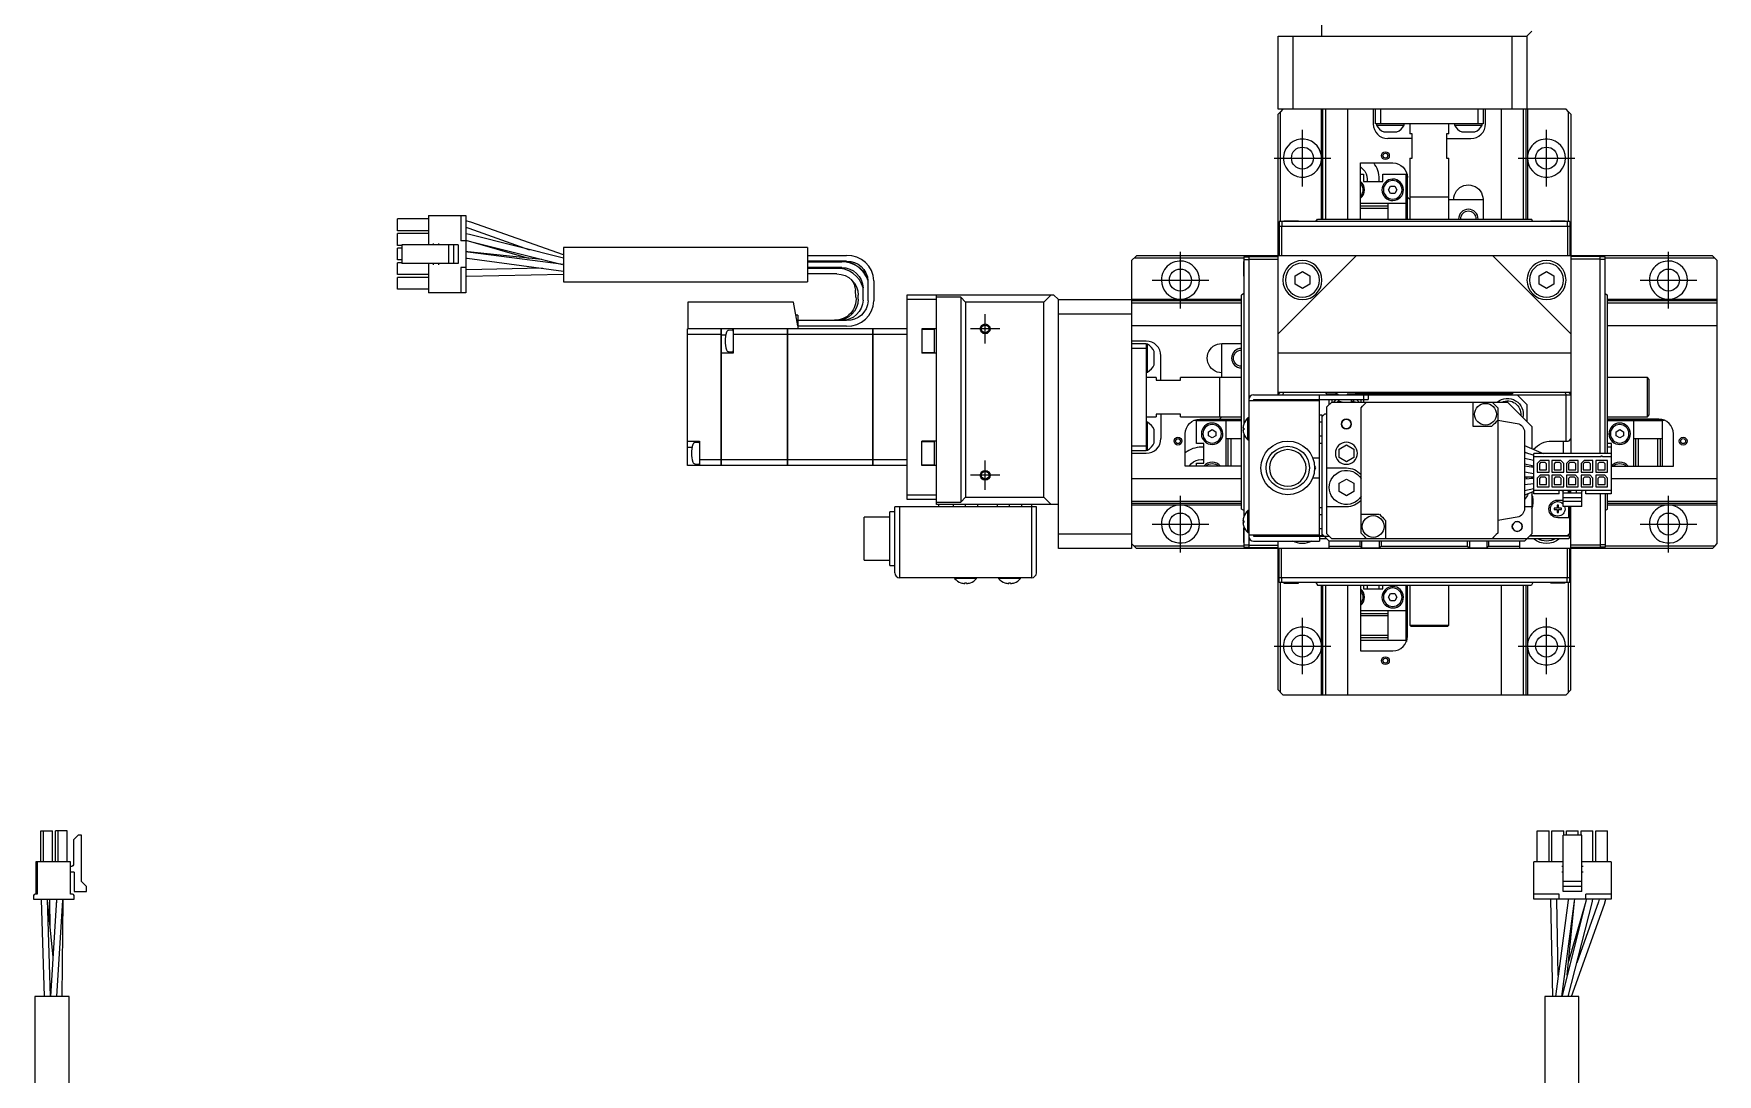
# Model space of a CAD drawing. Extents: x 0 to 1149, y -8 to 939.
# Drawn here: x 220.9 to 565.9, y 590.6 to 803.9 of the extents above; entities that cross this region are included whole.
import ezdxf

# ---------------------------------------------------------------- set-up
doc = ezdxf.new("R2010")
doc.units = 0
doc.header["$LTSCALE"] = 0.5
doc.linetypes.add('CENTER', pattern=[50.8, 31.75, -6.35, 6.35, -6.35])
for name, color, linetype in [('MSM_CENTER', 1, 'CENTER'), ('MSM_CONTINUOUS', 7, 'CONTINUOUS'), ('MSM_NARROW', 5, 'CONTINUOUS')]:
    doc.layers.add(name, color=color, linetype=linetype)

msp = doc.modelspace()

# ---------------------------------------------------------------- linework, layer by layer
at = {"layer": 'MSM_CENTER'}
for p, q in [((480.87, 772.6), (480.87, 784.2)), ((530.87, 772.6), (530.87, 784.2)), ((475.07, 778.4), (486.67, 778.4)), ((525.07, 778.4), (536.67, 778.4)), ((455.87, 747.6), (455.87, 759.2)), ((555.87, 747.6), (555.87, 759.2)), ((450.07, 753.4), (461.67, 753.4)), ((550.07, 753.4), (561.67, 753.4)), ((415.87, 740.4), (415.87, 746.4)), ((418.87, 743.4), (412.87, 743.4)), ((415.87, 710.4), (415.87, 716.4)), ((418.87, 713.4), (412.87, 713.4)), ((455.87, 697.6), (455.87, 709.2)), ((555.87, 697.6), (555.87, 709.2)), ((450.07, 703.4), (461.67, 703.4)), ((550.07, 703.4), (561.67, 703.4)), ((480.87, 672.6), (480.87, 684.2)), ((530.87, 672.6), (530.87, 684.2)), ((475.07, 678.4), (486.67, 678.4)), ((525.07, 678.4), (536.67, 678.4))]:
    msp.add_line(p, q, dxfattribs=at)
at = {"layer": 'MSM_CONTINUOUS'}
for p, q in [((484.87, 803.4), (484.87, 828.4)), ((526.87, 803.4), (527.87, 804.4)), ((475.87, 788.4), (475.87, 803.4)), ((475.87, 803.4), (526.87, 803.4)), ((478.87, 803.4), (478.87, 788.4)), ((523.87, 788.4), (523.87, 803.4)), ((526.87, 803.4), (526.87, 788.4)), ((534.87, 788.4), (475.87, 788.4)), ((476.37, 787.9), (475.87, 787.4)), ((475.87, 729.9), (475.87, 787.4)), ((476.87, 788.4), (476.37, 787.9)), ((476.37, 765.4), (476.37, 787.9)), ((484.77, 765.9), (484.77, 788.4)), ((485.07, 765.9), (485.07, 788.4)), ((485.58, 788.4), (485.58, 765.9)), ((490.16, 765.9), (490.16, 788.4)), ((495.37, 788.4), (495.37, 785.4)), ((495.87, 785.4), (495.87, 788.4)), ((496.87, 788.4), (496.87, 785.4)), ((516.87, 785.4), (516.87, 788.4)), ((517.87, 788.4), (517.87, 785.4)), ((518.37, 785.4), (518.37, 788.4)), ((521.58, 788.4), (521.58, 765.9)), ((526.17, 765.9), (526.17, 788.4)), ((526.67, 788.4), (526.67, 765.9)), ((526.97, 788.4), (526.97, 765.9)), ((535.37, 787.9), (534.87, 788.4)), ((535.37, 765.4), (535.37, 787.9)), ((535.87, 787.4), (535.37, 787.9)), ((535.87, 787.4), (535.87, 717.87)), ((517.87, 785.4), (495.87, 785.4)), ((496.02, 785.4), (496.02, 785.15)), ((496.02, 785.15), (501.72, 785.15)), ((497.53, 783.75), (500.21, 783.75)), ((501.72, 785.15), (501.72, 785.4)), ((502.87, 785.4), (502.87, 783.4)), ((503.37, 783.4), (502.87, 783.4)), ((503.37, 778.4), (503.37, 783.4)), ((510.87, 783.4), (510.37, 783.4)), ((510.37, 783.4), (510.37, 778.4)), ((510.87, 783.4), (510.87, 785.4)), ((512.02, 785.4), (512.02, 785.15)), ((512.02, 785.15), (517.72, 785.15)), ((513.53, 783.75), (516.21, 783.75)), ((517.72, 785.15), (517.72, 785.4)), ((503.37, 782.4), (498.37, 782.4)), ((510.37, 782.4), (515.37, 782.4)), ((492.75, 777.4), (499.37, 777.4)), ((492.75, 765.9), (492.75, 777.4)), ((492.75, 776.6), (493.25, 776.13)), ((502.87, 778.4), (503.37, 778.4)), ((502.87, 778.4), (502.87, 765.9)), ((510.37, 778.4), (510.87, 778.4)), ((510.87, 765.9), (510.87, 778.4)), ((492.75, 775.1), (493.37, 775.1)), ((493.37, 775.1), (493.37, 773.6)), ((493.37, 773.6), (497.37, 773.6)), ((494.12, 774.11), (494.12, 773.6)), ((496.62, 773.6), (496.62, 774.11)), ((497.37, 773.6), (497.37, 775.1)), ((497.37, 775.1), (502.07, 775.1)), ((499.26, 774.1), (499.26, 773.8)), ((499.33, 774.1), (499.33, 773.8)), ((499.35, 773.8), (499.35, 774.1)), ((502.07, 775.1), (502.07, 765.9)), ((502.17, 775.48), (502.17, 765.9)), ((502.37, 765.9), (502.37, 774.4)), ((498.51, 771.9), (498.94, 772.65)), ((498.94, 771.15), (498.51, 771.9)), ((498.94, 772.65), (499.8, 772.65)), ((499.8, 771.15), (498.94, 771.15)), ((499.8, 772.65), (500.24, 771.9)), ((500.24, 771.9), (499.8, 771.15)), ((502.37, 770.4), (502.87, 769.9)), ((510.87, 770.4), (502.87, 770.4)), ((510.87, 769.9), (517.87, 769.9)), ((517.87, 769.9), (517.87, 765.9)), ((295.47, 763.52), (295.47, 765.92)), ((301.82, 765.92), (295.47, 765.92)), ((301.82, 766.65), (301.82, 760.65)), ((301.82, 766.65), (309.47, 766.65)), ((308.45, 766.65), (308.45, 761.45)), ((309.47, 766.65), (309.47, 750.8)), ((483.64, 765.4), (483.94, 765.9)), ((483.94, 765.9), (527.8, 765.9)), ((502.07, 769.1), (492.75, 769.1)), ((492.75, 768.6), (498.37, 768.6)), ((498.37, 768.1), (492.75, 768.1)), ((498.37, 769.1), (498.37, 765.9)), ((528.1, 765.4), (527.8, 765.9)), ((301.82, 763.52), (295.47, 763.52)), ((295.47, 760.52), (295.47, 762.92)), ((301.82, 762.92), (295.47, 762.92)), ((310.5, 765.27), (309.47, 765.54)), ((310.51, 765.27), (309.47, 765.53)), ((309.47, 764.21), (310.08, 764.05)), ((310.23, 762.73), (309.47, 762.87)), ((310.07, 764.05), (322.54, 759.62)), ((329.47, 757.87), (310.23, 762.73)), ((329.47, 758.54), (310.5, 765.27)), ((476.07, 764.4), (476.07, 758.4)), ((535.67, 764.4), (476.07, 764.4)), ((476.12, 765.4), (476.12, 764.4)), ((535.62, 765.4), (476.12, 765.4)), ((476.57, 764.4), (476.57, 758.4)), ((476.62, 765.4), (476.62, 764.4)), ((480.07, 765.45), (477.07, 765.45)), ((477.07, 765.45), (477.07, 765.4)), ((480.07, 765.4), (480.07, 765.45)), ((534.67, 765.5), (531.67, 765.5)), ((531.67, 765.5), (531.67, 765.4)), ((534.67, 765.4), (534.67, 765.5)), ((535.12, 765.4), (535.12, 764.4)), ((535.17, 764.4), (535.17, 758.4)), ((535.62, 765.4), (535.62, 764.4)), ((535.67, 764.4), (535.67, 758.4)), ((296.36, 760.52), (295.47, 760.52)), ((296.36, 759.92), (295.47, 759.92)), ((295.47, 757.52), (295.47, 759.92)), ((296.36, 760.65), (296.36, 756.79)), ((307.92, 760.65), (296.36, 760.65)), ((302.77, 760.9), (302.77, 760.65)), ((303.92, 760.65), (303.92, 760.9)), ((305.9, 760.65), (305.9, 756.79)), ((306.92, 760.65), (306.92, 756.79)), ((307.92, 760.65), (307.92, 756.79)), ((309.47, 761.45), (308.45, 761.45)), ((309.47, 761.56), (309.91, 761.47)), ((309.47, 761.55), (309.97, 761.43)), ((309.88, 759.16), (309.47, 759.19)), ((309.88, 759.15), (309.47, 759.19)), ((325.05, 757.65), (309.88, 759.16)), ((329.47, 756.56), (309.88, 759.15)), ((309.91, 761.47), (329.25, 756.59)), ((309.97, 761.43), (322.29, 757.92)), ((329.47, 760.05), (329.47, 753.05)), ((379.47, 760.05), (329.47, 760.05)), ((379.47, 760.05), (379.47, 753.05)), ((296.36, 757.52), (295.47, 757.52)), ((296.36, 756.92), (295.47, 756.92)), ((295.47, 754.52), (295.47, 756.92)), ((307.92, 756.79), (296.36, 756.79)), ((301.82, 756.79), (301.82, 750.8)), ((302.77, 756.79), (302.77, 756.54)), ((303.92, 756.54), (303.92, 756.79)), ((309.47, 755.99), (308.45, 755.99)), ((308.45, 755.99), (308.45, 750.8)), ((309.47, 757.89), (309.71, 757.86)), ((309.62, 755.5), (309.47, 755.5)), ((325.17, 755.82), (309.62, 755.5)), ((309.71, 757.86), (329.47, 755.25)), ((379.47, 758.45), (387.47, 758.45)), ((387.47, 757.25), (379.47, 757.25)), ((379.47, 757.15), (386.47, 757.15)), ((386.47, 755.95), (379.47, 755.95)), ((379.47, 755.85), (386.47, 755.85)), ((387.18, 755.8), (385.97, 755.95)), ((386.47, 755.85), (387.18, 755.8)), ((387.18, 755.8), (387.21, 755.79)), ((387.21, 755.79), (387.18, 755.8)), ((446.87, 758.4), (445.87, 757.4)), ((445.87, 757.4), (445.87, 698.4)), ((468.87, 757.9), (446.37, 757.9)), ((564.87, 758.4), (446.87, 758.4)), ((468.77, 757.2), (468.77, 754.2)), ((468.87, 757.2), (468.77, 757.2)), ((468.87, 758.15), (468.87, 723.98)), ((468.87, 758.15), (469.87, 758.15)), ((468.87, 757.65), (469.87, 757.65)), ((469.87, 758.2), (469.87, 698.6)), ((469.87, 758.2), (475.87, 758.2)), ((469.87, 757.7), (475.87, 757.7)), ((475.87, 742.4), (491.87, 758.4)), ((519.87, 758.4), (535.87, 742.4)), ((541.87, 758.2), (535.87, 758.2)), ((541.87, 757.7), (535.87, 757.7)), ((541.87, 717.87), (541.87, 758.2)), ((542.87, 758.15), (541.87, 758.15)), ((542.87, 757.65), (541.87, 757.65)), ((542.87, 717.87), (542.87, 758.15)), ((565.37, 757.9), (542.87, 757.9)), ((542.92, 757.2), (542.87, 757.2)), ((542.92, 754.2), (542.92, 757.2)), ((565.87, 757.4), (564.87, 758.4)), ((565.87, 699.4), (565.87, 757.4)), ((301.82, 754.52), (295.47, 754.52)), ((301.82, 753.92), (295.47, 753.92)), ((295.47, 751.52), (295.47, 753.92)), ((309.47, 754.2), (309.58, 754.2)), ((309.47, 754.2), (309.65, 754.2)), ((309.58, 754.2), (329.47, 754.6)), ((329.47, 753.05), (379.47, 753.05)), ((385.47, 754.65), (379.47, 754.65)), ((391.86, 753.25), (391.87, 753.21)), ((391.87, 749.15), (391.87, 753.25)), ((393.07, 753.25), (393.07, 749.15)), ((468.77, 754.2), (468.87, 754.2)), ((479.37, 754.27), (480.87, 755.13)), ((479.37, 752.54), (479.37, 754.27)), ((480.87, 751.67), (479.37, 752.54)), ((480.87, 755.13), (482.37, 754.27)), ((482.37, 752.54), (480.87, 751.67)), ((482.37, 754.27), (482.37, 752.54)), ((529.37, 754.27), (530.87, 755.13)), ((529.37, 752.54), (529.37, 754.27)), ((530.87, 751.67), (529.37, 752.54)), ((530.87, 755.13), (532.37, 754.27)), ((532.37, 752.54), (530.87, 751.67)), ((532.37, 754.27), (532.37, 752.54)), ((542.87, 754.2), (542.92, 754.2)), ((301.82, 751.52), (295.47, 751.52)), ((309.47, 750.8), (301.82, 750.8)), ((354.97, 748.9), (354.97, 743.4)), ((376.61, 748.9), (354.97, 748.9)), ((377.47, 744), (376.61, 748.9)), ((389.4, 749.92), (389.27, 751.3)), ((389.87, 749.46), (389.87, 750.34)), ((390.87, 749.31), (390.87, 751.79)), ((399.87, 708.4), (399.87, 750.4)), ((399.87, 750.4), (429.87, 750.4)), ((405.87, 749.4), (399.87, 749.4)), ((405.87, 707.4), (405.87, 750.4)), ((410.87, 749.9), (405.87, 749.9)), ((410.87, 749.9), (410.87, 707.9)), ((411.87, 748.9), (410.87, 749.9)), ((411.87, 748.9), (411.87, 708.9)), ((427.87, 748.9), (411.87, 748.9)), ((427.87, 748.9), (429.37, 750.4)), ((427.87, 708.9), (427.87, 748.9)), ((430.87, 749.4), (429.87, 750.4)), ((430.87, 698.4), (430.87, 749.4)), ((430.87, 749.4), (445.87, 749.4)), ((445.87, 749.5), (468.37, 749.5)), ((445.87, 749.2), (468.37, 749.2)), ((468.37, 748.7), (445.87, 748.7)), ((468.87, 750.63), (468.37, 750.33)), ((468.37, 706.47), (468.37, 750.33)), ((542.87, 750.63), (543.37, 750.33)), ((543.37, 717.87), (543.37, 750.33)), ((543.37, 749.5), (565.87, 749.5)), ((543.37, 749.2), (565.87, 749.2)), ((565.87, 748.7), (543.37, 748.7)), ((377.47, 746.2), (377.08, 746.2)), ((377.47, 746.2), (377.47, 743.4)), ((377.47, 745.15), (387.47, 745.15)), ((384.99, 745.15), (385.23, 745.16)), ((445.87, 746.4), (430.87, 746.4)), ((392.87, 743.4), (354.87, 743.4)), ((354.87, 715.4), (354.87, 743.4)), ((361.76, 742.25), (354.87, 742.25)), ((361.76, 715.4), (361.76, 743.4)), ((361.77, 743.39), (361.76, 743.39)), ((361.77, 742.25), (361.76, 742.25)), ((361.77, 743.4), (361.77, 715.4)), ((361.77, 742.15), (362.7, 742.15)), ((364.05, 743.13), (363.29, 743.07)), ((364.27, 743.4), (364.27, 738.4)), ((375.37, 742.25), (364.27, 742.25)), ((375.37, 715.4), (375.37, 743.4)), ((375.37, 743.39), (375.38, 743.39)), ((375.37, 742.25), (375.38, 742.25)), ((375.38, 743.4), (375.38, 715.4)), ((392.87, 742.25), (375.38, 742.25)), ((387.47, 743.95), (377.47, 743.95)), ((392.87, 715.4), (392.87, 743.4)), ((392.87, 743.39), (392.88, 743.39)), ((392.87, 742.25), (392.88, 742.25)), ((392.88, 743.4), (392.88, 715.4)), ((399.87, 743.4), (392.88, 743.4)), ((399.87, 742.25), (392.88, 742.25)), ((405.87, 743.4), (402.87, 743.4)), ((402.87, 743.4), (402.87, 738.4)), ((405.47, 743.25), (402.87, 743.25)), ((405.47, 738.55), (405.47, 743.25)), ((445.87, 744.11), (468.37, 744.11)), ((543.37, 744.11), (565.87, 744.11)), ((364.27, 738.4), (361.77, 738.4)), ((363.29, 738.74), (364.05, 738.67)), ((402.87, 738.55), (405.47, 738.55)), ((405.87, 738.4), (402.87, 738.4)), ((448.87, 740.9), (445.87, 740.9)), ((445.87, 740.4), (448.87, 740.4)), ((448.87, 739.4), (445.87, 739.4)), ((448.87, 740.4), (448.87, 718.4)), ((449.12, 740.25), (448.87, 740.25)), ((449.12, 734.55), (449.12, 740.25)), ((450.52, 736.06), (450.52, 738.74)), ((464.37, 740.4), (468.37, 740.4)), ((464.37, 733.4), (464.37, 740.4)), ((535.87, 738.4), (475.87, 738.4)), ((451.87, 732.9), (451.87, 737.9)), ((448.87, 734.55), (449.12, 734.55)), ((450.87, 733.4), (448.87, 733.4)), ((450.87, 733.4), (450.87, 732.9)), ((450.87, 732.9), (455.87, 732.9)), ((455.87, 732.9), (455.87, 733.4)), ((468.37, 733.4), (455.87, 733.4)), ((463.87, 733.4), (463.87, 725.4)), ((551.57, 733.4), (543.37, 733.4)), ((551.57, 725.4), (551.57, 733.4)), ((551.87, 733.1), (551.57, 733.4)), ((551.87, 733.1), (551.87, 725.7)), ((469.87, 728.7), (484.37, 728.7)), ((470.87, 729.9), (535.87, 729.9)), ((470.87, 728.9), (494.37, 728.9)), ((470.87, 728.9), (470.87, 728.7)), ((475.87, 730.4), (535.87, 730.4)), ((475.87, 728.7), (475.87, 728.9)), ((476.87, 728.9), (476.67, 728.7)), ((476.87, 729.9), (477.08, 730.4)), ((484.37, 728.9), (484.37, 729.9)), ((484.37, 701.1), (484.37, 728.7)), ((485.87, 730.1), (485.57, 730.4)), ((485.87, 730.1), (485.87, 729.9)), ((485.87, 730.1), (488.07, 730.1)), ((486.87, 728.4), (485.87, 727.4)), ((486.37, 727.9), (486.37, 728.9)), ((486.87, 728.9), (486.87, 728.4)), ((486.87, 728.4), (522.87, 728.4)), ((487.27, 728.4), (487.77, 728.9)), ((487.57, 730.4), (487.87, 730.1)), ((488.43, 728.9), (487.97, 728.4)), ((488.07, 730.1), (488.27, 729.9)), ((488.37, 728.9), (488.37, 728.83)), ((491.57, 730), (490.02, 730)), ((490.02, 730), (490.02, 729.9)), ((490.96, 728.61), (491.07, 728.5)), ((491.37, 728.5), (491.07, 728.5)), ((491.07, 728.5), (491.07, 728.49)), ((491.37, 728.49), (491.37, 728.9)), ((491.67, 730.1), (491.47, 729.9)), ((523.87, 730.1), (491.67, 730.1)), ((491.97, 728.9), (492.47, 728.4)), ((492.87, 728.4), (492.87, 728.9)), ((493.17, 730.1), (492.97, 729.9)), ((493.17, 730.1), (492.97, 729.9)), ((493.37, 729.9), (493.37, 728.4)), ((494.37, 729.9), (494.37, 728.9)), ((515.87, 723.4), (515.87, 728.4)), ((527.87, 723.4), (522.87, 728.4)), ((523.87, 730.1), (524.17, 730.4)), ((526.87, 727.9), (524.87, 729.9)), ((526.87, 727.9), (526.87, 724.4)), ((534.66, 730.4), (534.87, 729.9)), ((534.87, 720.4), (534.87, 729.9)), ((448.87, 725.4), (450.87, 725.4)), ((455.87, 725.9), (450.87, 725.9)), ((450.87, 725.9), (450.87, 725.4)), ((451.87, 725.9), (451.87, 720.9)), ((455.87, 725.4), (455.87, 725.9)), ((455.87, 725.4), (468.37, 725.4)), ((458.79, 724.7), (468.37, 724.7)), ((459.17, 719.9), (459.17, 724.6)), ((459.17, 724.6), (468.37, 724.6)), ((459.87, 724.9), (468.37, 724.9)), ((463.87, 724.9), (464.37, 725.4)), ((465.17, 724.6), (465.17, 715.28)), ((469.69, 720.65), (469.69, 725.15)), ((469.87, 725.15), (469.69, 725.15)), ((484.37, 725.79), (484.87, 725.79)), ((485.37, 725.9), (484.87, 725.4)), ((484.87, 725.79), (484.87, 701.01)), ((485.87, 725.9), (485.37, 725.9)), ((485.87, 701.4), (485.87, 727.4)), ((492.87, 701.56), (492.87, 727.25)), ((520.87, 727.25), (520.87, 701.56)), ((520.87, 724.7), (524.88, 723.99)), ((543.37, 725.4), (551.57, 725.4)), ((553.87, 724.9), (543.37, 724.9)), ((543.37, 724.7), (554.95, 724.7)), ((543.37, 724.6), (554.67, 724.6)), ((548.67, 724.6), (548.67, 715.28)), ((551.57, 725.4), (551.87, 725.7)), ((554.67, 715.28), (554.67, 724.6)), ((449.12, 724.25), (448.87, 724.25)), ((449.12, 718.55), (449.12, 724.25)), ((450.52, 720.06), (450.52, 722.74)), ((456.87, 715.28), (456.87, 721.9)), ((460.47, 721.88), (460.17, 721.88)), ((460.17, 721.86), (460.47, 721.86)), ((460.17, 721.79), (460.47, 721.79)), ((461.62, 722.33), (462.37, 722.77)), ((461.62, 721.47), (461.62, 722.33)), ((462.37, 721.04), (461.62, 721.47)), ((462.37, 722.77), (463.12, 722.33)), ((463.12, 721.47), (462.37, 721.04)), ((463.12, 722.33), (463.12, 721.47)), ((468.68, 723.08), (468.84, 723.08)), ((468.84, 722.72), (468.68, 722.72)), ((468.83, 723.88), (468.84, 723.87)), ((468.84, 721.93), (468.83, 721.92)), ((468.84, 723.08), (468.84, 722.72)), ((468.87, 721.82), (468.87, 704.98)), ((484.37, 724.34), (484.87, 724.34)), ((484.37, 721.46), (484.87, 721.46)), ((519.62, 723.4), (515.87, 723.4)), ((526.37, 722.22), (526.37, 706.58)), ((527.87, 723.4), (527.87, 718.87)), ((543.97, 721.88), (543.67, 721.88)), ((543.67, 721.86), (543.97, 721.86)), ((543.67, 721.79), (543.97, 721.79)), ((545.12, 722.33), (545.87, 722.77)), ((545.12, 721.47), (545.12, 722.33)), ((545.87, 721.04), (545.12, 721.47)), ((545.87, 722.77), (546.62, 722.33)), ((546.62, 721.47), (545.87, 721.04)), ((546.62, 722.33), (546.62, 721.47)), ((556.87, 715.28), (556.87, 721.9)), ((354.87, 720.4), (357.37, 720.4)), ((354.87, 719.15), (355.81, 719.15)), ((357.16, 720.13), (356.4, 720.07)), ((357.37, 720.4), (357.37, 715.4)), ((405.87, 720.4), (402.87, 720.4)), ((402.87, 715.4), (402.87, 720.4)), ((405.47, 720.25), (402.87, 720.25)), ((405.47, 715.55), (405.47, 720.25)), ((445.87, 719.4), (448.87, 719.4)), ((448.87, 718.4), (445.87, 718.4)), ((445.87, 717.9), (448.87, 717.9)), ((448.87, 718.55), (449.12, 718.55)), ((460.67, 719.9), (459.17, 719.9)), ((460.67, 719.15), (460.16, 719.15)), ((460.67, 715.9), (460.67, 719.9)), ((465.17, 720.9), (468.37, 720.9)), ((465.67, 715.28), (465.67, 720.9)), ((466.17, 720.9), (466.17, 715.28)), ((469.69, 720.65), (469.87, 720.65)), ((484.37, 720.01), (484.87, 720.01)), ((488.37, 718.77), (489.87, 719.63)), ((488.37, 717.04), (488.37, 718.77)), ((489.87, 719.63), (491.37, 718.77)), ((491.37, 718.77), (491.37, 717.04)), ((526.37, 719.51), (530.22, 717.87)), ((526.37, 718.14), (528.27, 717.53)), ((526.39, 718.19), (527, 717.93)), ((544.12, 717.87), (528.27, 717.87)), ((528.27, 709.59), (528.27, 717.87)), ((531.97, 720.4), (535.37, 720.4)), ((534.37, 717.87), (534.37, 720.4)), ((535.87, 720.9), (535.37, 720.4)), ((544.17, 719.9), (543.37, 719.9)), ((543.66, 719.15), (543.37, 719.14)), ((544.17, 719.15), (543.66, 719.15)), ((544.12, 717.87), (544.12, 709.59)), ((544.17, 715.9), (544.17, 719.9)), ((548.67, 720.9), (554.67, 720.9)), ((549.17, 715.28), (549.17, 720.9)), ((549.67, 720.9), (549.67, 715.28)), ((553.67, 715.28), (553.67, 720.9)), ((554.17, 720.9), (554.17, 715.28)), ((361.76, 715.4), (354.87, 715.4)), ((356.4, 715.74), (357.16, 715.67)), ((361.76, 716.56), (357.37, 716.56)), ((361.77, 716.56), (361.76, 716.56)), ((361.77, 715.41), (361.76, 715.41)), ((375.37, 716.56), (361.77, 716.56)), ((375.37, 715.4), (361.77, 715.4)), ((375.37, 716.56), (375.38, 716.56)), ((375.37, 715.41), (375.38, 715.41)), ((392.87, 716.56), (375.38, 716.56)), ((392.87, 715.4), (375.38, 715.4)), ((392.87, 716.56), (392.88, 716.56)), ((392.87, 715.41), (392.88, 715.41)), ((399.87, 716.56), (392.88, 716.56)), ((399.87, 715.4), (392.88, 715.4)), ((402.87, 715.55), (405.47, 715.55)), ((405.87, 715.4), (402.87, 715.4)), ((468.37, 715.28), (456.87, 715.28)), ((457.67, 715.28), (458.15, 715.78)), ((459.17, 715.28), (459.17, 715.9)), ((459.17, 715.9), (460.67, 715.9)), ((460.16, 716.65), (460.67, 716.65)), ((484.37, 716.9), (482.99, 716.9)), ((483.64, 714.9), (483.35, 715.42)), ((483.35, 714.39), (483.64, 714.9)), ((485.87, 714.9), (489.87, 714.9)), ((489.87, 716.17), (488.37, 717.04)), ((491.37, 717.04), (489.87, 716.17)), ((526.37, 716.88), (528.27, 716.52)), ((528.27, 715.29), (526.37, 715.66)), ((528.27, 715), (526.37, 715.28)), ((526.37, 714.07), (528.27, 713.79)), ((527.87, 715.37), (527.87, 715.06)), ((542.04, 717.16), (528.27, 717.16)), ((529.59, 716.43), (528.99, 715.83)), ((528.99, 715.83), (528.99, 714.03)), ((528.99, 714.03), (531.39, 714.03)), ((529.66, 715.98), (529.41, 715.73)), ((529.41, 715.73), (529.41, 714.48)), ((529.41, 714.48), (530.88, 714.48)), ((531.39, 716.43), (529.59, 716.43)), ((530.63, 715.98), (529.66, 715.98)), ((530.88, 715.73), (530.63, 715.98)), ((530.88, 714.48), (530.88, 715.73)), ((531.39, 714.03), (531.39, 716.43)), ((531.99, 716.43), (531.99, 714.03)), ((533.79, 716.43), (531.99, 716.43)), ((531.99, 714.03), (534.39, 714.03)), ((532.66, 715.98), (532.41, 715.73)), ((532.41, 715.73), (532.41, 714.48)), ((532.41, 714.48), (533.88, 714.48)), ((533.63, 715.98), (532.66, 715.98)), ((533.88, 715.73), (533.63, 715.98)), ((533.79, 716.43), (534.39, 715.83)), ((533.88, 714.48), (533.88, 715.73)), ((534.39, 714.03), (534.39, 715.83)), ((535.59, 716.43), (534.99, 715.83)), ((534.99, 715.83), (534.99, 714.03)), ((534.99, 714.03), (537.39, 714.03)), ((535.66, 715.98), (535.41, 715.73)), ((535.41, 715.73), (535.41, 714.48)), ((535.41, 714.48), (536.88, 714.48)), ((537.39, 716.43), (535.59, 716.43)), ((536.63, 715.98), (535.66, 715.98)), ((536.88, 715.73), (536.63, 715.98)), ((536.88, 714.48), (536.88, 715.73)), ((537.39, 714.03), (537.39, 716.43)), ((538.59, 716.43), (537.99, 715.83)), ((537.99, 715.83), (537.99, 714.03)), ((537.99, 714.03), (540.39, 714.03)), ((538.66, 715.98), (538.41, 715.73)), ((538.41, 715.73), (538.41, 714.48)), ((538.41, 714.48), (539.88, 714.48)), ((540.39, 716.43), (538.59, 716.43)), ((539.63, 715.98), (538.66, 715.98)), ((539.88, 715.73), (539.63, 715.98)), ((539.88, 714.48), (539.88, 715.73)), ((540.39, 714.03), (540.39, 716.43)), ((543.39, 716.43), (540.99, 716.43)), ((540.99, 716.43), (540.99, 714.03)), ((540.99, 714.03), (543.39, 714.03)), ((541.66, 715.98), (541.41, 715.73)), ((541.41, 715.73), (541.41, 714.48)), ((541.41, 714.48), (542.88, 714.48)), ((542.63, 715.98), (541.66, 715.98)), ((542.04, 717.16), (542.04, 717.26)), ((542.34, 717.26), (542.34, 717.16)), ((544.12, 717.16), (542.34, 717.16)), ((542.88, 715.73), (542.63, 715.98)), ((542.88, 714.48), (542.88, 715.73)), ((543.39, 714.03), (543.39, 716.43)), ((544.12, 716.65), (544.17, 716.65)), ((544.12, 715.9), (544.17, 715.9)), ((544.12, 715.28), (556.87, 715.28)), ((468.37, 712.69), (445.87, 712.69)), ((482.99, 712.9), (484.37, 712.9)), ((488.37, 711.77), (489.87, 712.63)), ((488.37, 710.04), (488.37, 711.77)), ((489.87, 712.63), (491.37, 711.77)), ((491.37, 711.77), (491.37, 710.04)), ((528.27, 713.03), (526.37, 712.99)), ((526.37, 712.67), (528.27, 712.83)), ((528.27, 711.62), (526.37, 711.46)), ((528.27, 710.65), (526.37, 710.23)), ((527.87, 712.79), (527.87, 713.02)), ((528.1, 713.03), (528.1, 712.81)), ((528.99, 712.83), (529.59, 713.43)), ((528.99, 712.83), (528.99, 711.03)), ((528.99, 711.03), (531.39, 711.03)), ((529.66, 712.98), (529.41, 712.73)), ((529.41, 712.73), (529.41, 711.48)), ((529.41, 711.48), (530.88, 711.48)), ((531.39, 713.43), (529.59, 713.43)), ((530.63, 712.98), (529.66, 712.98)), ((530.88, 712.73), (530.63, 712.98)), ((530.88, 711.48), (530.88, 712.73)), ((531.39, 711.03), (531.39, 713.43)), ((531.99, 713.43), (531.99, 711.03)), ((533.79, 713.43), (531.99, 713.43)), ((531.99, 711.03), (534.39, 711.03)), ((532.66, 712.98), (532.41, 712.73)), ((532.41, 712.73), (532.41, 711.48)), ((532.41, 711.48), (533.88, 711.48)), ((533.63, 712.98), (532.66, 712.98)), ((533.88, 712.73), (533.63, 712.98)), ((534.39, 712.83), (533.79, 713.43)), ((533.88, 711.48), (533.88, 712.73)), ((534.39, 711.03), (534.39, 712.83)), ((536.79, 713.43), (534.99, 713.43)), ((534.99, 713.43), (534.99, 711.03)), ((534.99, 711.03), (537.39, 711.03)), ((535.66, 712.98), (535.41, 712.73)), ((535.41, 712.73), (535.41, 711.48)), ((535.41, 711.48), (536.88, 711.48)), ((536.63, 712.98), (535.66, 712.98)), ((536.88, 712.73), (536.63, 712.98)), ((537.39, 712.83), (536.79, 713.43)), ((536.88, 711.48), (536.88, 712.73)), ((537.39, 711.03), (537.39, 712.83)), ((537.99, 713.43), (537.99, 711.03)), ((539.79, 713.43), (537.99, 713.43)), ((537.99, 711.03), (540.39, 711.03)), ((538.66, 712.98), (538.41, 712.73)), ((538.41, 712.73), (538.41, 711.48)), ((538.41, 711.48), (539.88, 711.48)), ((539.63, 712.98), (538.66, 712.98)), ((539.88, 712.73), (539.63, 712.98)), ((540.39, 712.83), (539.79, 713.43)), ((539.88, 711.48), (539.88, 712.73)), ((540.39, 711.03), (540.39, 712.83)), ((542.79, 713.43), (540.99, 713.43)), ((540.99, 713.43), (540.99, 711.03)), ((540.99, 711.03), (543.39, 711.03)), ((541.66, 712.98), (541.41, 712.73)), ((541.41, 712.73), (541.41, 711.48)), ((541.41, 711.48), (542.88, 711.48)), ((542.63, 712.98), (541.66, 712.98)), ((542.88, 712.73), (542.63, 712.98)), ((543.39, 712.83), (542.79, 713.43)), ((542.88, 711.48), (542.88, 712.73)), ((543.39, 711.03), (543.39, 712.83)), ((565.87, 712.69), (544.12, 712.69)), ((399.87, 709.4), (405.87, 709.4)), ((405.87, 708.4), (399.87, 708.4)), ((405.87, 707.9), (410.87, 707.9)), ((430.87, 707.4), (405.87, 707.4)), ((406.37, 706.9), (406.37, 707.4)), ((409.37, 706.9), (409.37, 707.4)), ((410.87, 707.9), (411.87, 708.9)), ((411.87, 708.9), (427.87, 708.9)), ((411.87, 706.9), (411.87, 707.4)), ((414.37, 706.9), (414.37, 707.4)), ((418.37, 706.9), (418.37, 707.4)), ((420.87, 706.9), (420.87, 707.4)), ((423.37, 706.9), (423.37, 707.4)), ((425.37, 707.4), (425.37, 692.4)), ((429.37, 707.4), (427.87, 708.9)), ((445.87, 708.11), (468.37, 708.11)), ((468.37, 707.6), (445.87, 707.6)), ((468.37, 707.3), (445.87, 707.3)), ((489.87, 709.17), (488.37, 710.04)), ((491.37, 710.04), (489.87, 709.17)), ((528.27, 710.1), (526.37, 709.3)), ((527.87, 709.93), (527.87, 701.4)), ((528.1, 708.64), (528.1, 707.47)), ((544.12, 710.3), (528.27, 710.3)), ((533.46, 709.59), (528.27, 709.59)), ((533.3, 707.25), (533.05, 707.25)), ((533.05, 707.25), (533.05, 706.63)), ((533.17, 708.3), (534.26, 708.3)), ((533.3, 706.63), (533.3, 707.25)), ((533.46, 709.59), (533.46, 710.3)), ((534.26, 707.02), (534.26, 710.05)), ((538.12, 709.74), (534.26, 709.74)), ((538.12, 708.74), (534.26, 708.74)), ((538.12, 708.04), (534.26, 708.04)), ((535.37, 709.74), (535.37, 710.3)), ((535.62, 709.74), (535.62, 710.3)), ((535.67, 710.05), (535.62, 710.05)), ((535.67, 709.74), (535.67, 710.3)), ((535.87, 709.74), (535.87, 710.3)), ((537.02, 709.74), (537.02, 710.3)), ((538.12, 707.02), (538.12, 710.05)), ((538.92, 709.59), (538.92, 710.3)), ((544.12, 709.59), (538.92, 709.59)), ((541.87, 709.59), (541.87, 698.6)), ((542.87, 709.59), (542.87, 698.65)), ((543.37, 706.47), (543.37, 709.59)), ((543.37, 708.11), (565.87, 708.11)), ((565.87, 707.6), (543.37, 707.6)), ((565.87, 707.3), (543.37, 707.3)), ((391.07, 695.98), (391.07, 704.83)), ((396.37, 704.83), (391.07, 704.83)), ((396.37, 694.9), (396.37, 705.9)), ((397.37, 705.9), (396.37, 705.9)), ((426.37, 706.9), (397.37, 706.9)), ((397.37, 693.4), (397.37, 706.9)), ((398.37, 692.4), (398.37, 706.9)), ((426.37, 693.4), (426.37, 706.9)), ((468.87, 706.17), (468.37, 706.47)), ((468.68, 704.08), (468.84, 704.08)), ((468.84, 703.72), (468.68, 703.72)), ((468.83, 704.88), (468.84, 704.87)), ((468.84, 704.08), (468.84, 703.72)), ((469.69, 701.65), (469.69, 706.15)), ((469.87, 706.15), (469.69, 706.15)), ((484.37, 706.79), (484.87, 706.79)), ((484.37, 705.34), (484.87, 705.34)), ((489.87, 706.9), (485.87, 706.9)), ((492.87, 705.4), (496.62, 705.4)), ((497.87, 704.15), (497.87, 700.4)), ((524.88, 704.81), (520.87, 704.1)), ((527.87, 706.9), (526.37, 706.9)), ((533.05, 706.63), (532.42, 706.63)), ((532.42, 706.63), (532.42, 706.38)), ((532.42, 706.38), (533.05, 706.38)), ((533.05, 706.38), (533.05, 705.75)), ((533.05, 705.75), (533.3, 705.75)), ((535.62, 704.7), (533.17, 704.7)), ((533.92, 706.63), (533.3, 706.63)), ((533.3, 705.75), (533.3, 706.38)), ((533.3, 706.38), (533.92, 706.38)), ((533.92, 706.38), (533.92, 706.63)), ((538.12, 707.02), (534.26, 707.02)), ((535.42, 704.7), (535.42, 707.02)), ((535.62, 701.5), (535.62, 704.7)), ((535.67, 701.4), (535.67, 707.02)), ((535.87, 669.4), (535.87, 707.02)), ((542.87, 706.17), (543.37, 706.47)), ((430.87, 701.4), (445.87, 701.4)), ((468.82, 702.6), (468.82, 699.6)), ((468.87, 702.6), (468.82, 702.6)), ((468.84, 702.93), (468.83, 702.92)), ((468.87, 702.82), (468.87, 698.65)), ((469.69, 701.65), (469.87, 701.65)), ((484.37, 701.1), (469.87, 701.1)), ((470.87, 701.1), (470.87, 700.9)), ((470.87, 701.01), (484.87, 701.01)), ((470.87, 700.9), (486.37, 700.9)), ((475.87, 701.01), (475.87, 700.9)), ((476.57, 700.9), (476.46, 701.01)), ((476.62, 701), (476.61, 701.01)), ((485.27, 701), (476.62, 701)), ((484.37, 702.46), (484.87, 702.46)), ((484.37, 700.9), (484.37, 699.9)), ((485.87, 700.4), (484.37, 700.4)), ((484.87, 701.4), (486.37, 699.9)), ((485.87, 701.4), (486.87, 700.4)), ((535.37, 700.4), (486.87, 700.4)), ((526.37, 699.9), (527.87, 701.4)), ((535.87, 700.9), (527.37, 700.9)), ((535.12, 701), (527.47, 701)), ((535.12, 701), (535.62, 701.5)), ((535.17, 700.9), (535.67, 701.4)), ((535.37, 700.4), (535.87, 700.9)), ((542.97, 702.6), (542.87, 702.6)), ((542.97, 699.6), (542.97, 702.6)), ((445.87, 698.4), (430.87, 698.4)), ((445.87, 699.4), (446.37, 698.9)), ((446.37, 698.9), (446.87, 698.4)), ((468.87, 698.9), (446.37, 698.9)), ((564.87, 698.4), (446.87, 698.4)), ((468.82, 699.6), (468.87, 699.6)), ((468.87, 699.15), (469.87, 699.15)), ((468.87, 698.65), (469.87, 698.65)), ((469.87, 699.1), (475.87, 699.1)), ((469.87, 698.6), (475.87, 698.6)), ((470.87, 699.9), (484.37, 699.9)), ((475.87, 669.4), (475.87, 699.9)), ((476.07, 692.4), (476.07, 698.4)), ((476.57, 692.4), (476.57, 698.4)), ((486.37, 698.4), (486.37, 699.9)), ((526.37, 699.9), (486.37, 699.9)), ((486.37, 698.9), (492.72, 698.9)), ((492.72, 698.9), (492.72, 699.9)), ((492.72, 698.9), (493.07, 698.55)), ((493.07, 698.55), (493.07, 699.9)), ((493.07, 698.55), (496.67, 698.55)), ((496.67, 698.55), (496.67, 699.9)), ((496.67, 698.55), (497.02, 698.9)), ((497.02, 699.9), (497.02, 698.9)), ((497.02, 698.9), (514.72, 698.9)), ((514.72, 698.9), (514.72, 699.9)), ((514.72, 698.9), (515.07, 698.55)), ((515.07, 699.9), (515.07, 698.55)), ((515.07, 698.55), (518.67, 698.55)), ((518.67, 699.9), (518.67, 698.55)), ((518.67, 698.55), (519.02, 698.9)), ((519.02, 699.9), (519.02, 698.9)), ((519.02, 698.9), (525.37, 698.9)), ((525.37, 699.9), (525.37, 698.4)), ((535.17, 692.4), (535.17, 698.4)), ((535.67, 692.4), (535.67, 698.4)), ((541.87, 699.1), (535.87, 699.1)), ((541.87, 698.6), (535.87, 698.6)), ((542.87, 699.15), (541.87, 699.15)), ((542.87, 698.65), (541.87, 698.65)), ((542.87, 699.6), (542.97, 699.6)), ((565.37, 698.9), (542.87, 698.9)), ((564.87, 698.4), (565.37, 698.9)), ((565.37, 698.9), (565.87, 699.4)), ((391.07, 695.98), (396.37, 695.98)), ((396.37, 694.9), (397.37, 694.9)), ((425.37, 692.4), (398.37, 692.4)), ((409.62, 692.4), (409.62, 692.22)), ((414.12, 692.22), (409.62, 692.22)), ((410.89, 691.37), (410.9, 691.37)), ((411.69, 691.37), (412.05, 691.37)), ((411.69, 691.21), (411.69, 691.37)), ((412.05, 691.37), (412.05, 691.21)), ((412.84, 691.37), (412.85, 691.37)), ((414.12, 692.22), (414.12, 692.4)), ((418.62, 692.4), (418.62, 692.22)), ((423.12, 692.22), (418.62, 692.22)), ((419.89, 691.37), (419.9, 691.37)), ((420.69, 691.37), (421.05, 691.37)), ((420.69, 691.21), (420.69, 691.37)), ((421.05, 691.37), (421.05, 691.21)), ((421.84, 691.37), (421.85, 691.37)), ((423.12, 692.22), (423.12, 692.4)), ((535.67, 692.4), (476.07, 692.4)), ((476.12, 691.4), (476.12, 692.4)), ((535.62, 691.4), (476.12, 691.4)), ((476.37, 668.9), (476.37, 691.4)), ((476.62, 691.4), (476.62, 692.4)), ((477.07, 691.4), (477.07, 691.3)), ((477.07, 691.3), (480.07, 691.3)), ((480.07, 691.3), (480.07, 691.4)), ((483.64, 691.4), (483.94, 690.9)), ((483.94, 690.9), (527.8, 690.9)), ((484.77, 668.4), (484.77, 690.9)), ((485.07, 668.4), (485.07, 690.9)), ((485.58, 690.9), (485.58, 668.4)), ((490.16, 668.4), (490.16, 690.9)), ((492.75, 690.9), (492.75, 677.4)), ((493.37, 690.9), (493.37, 690.1)), ((493.37, 690.1), (497.37, 690.1)), ((494.11, 690.9), (494.12, 690.61)), ((494.12, 690.61), (494.12, 690.1)), ((496.62, 690.61), (496.61, 690.9)), ((496.62, 690.1), (496.62, 690.61)), ((497.37, 690.1), (497.37, 690.9)), ((499.26, 690.6), (499.26, 690.3)), ((499.33, 690.6), (499.33, 690.3)), ((499.35, 690.3), (499.35, 690.6)), ((502.07, 690.9), (502.07, 679.6)), ((502.17, 690.9), (502.17, 679.32)), ((502.37, 680.4), (502.37, 690.9)), ((502.87, 690.9), (502.87, 682.7)), ((510.87, 682.7), (510.87, 690.9)), ((521.58, 690.9), (521.58, 668.4)), ((526.17, 668.4), (526.17, 690.9)), ((526.67, 690.9), (526.67, 668.4)), ((526.97, 690.9), (526.97, 668.4)), ((528.1, 691.4), (527.8, 690.9)), ((531.67, 691.4), (531.67, 691.35)), ((531.67, 691.35), (534.67, 691.35)), ((534.67, 691.35), (534.67, 691.4)), ((535.12, 691.4), (535.12, 692.4)), ((535.37, 668.9), (535.37, 691.4)), ((535.62, 691.4), (535.62, 692.4)), ((498.51, 688.4), (498.94, 689.15)), ((498.94, 687.65), (498.51, 688.4)), ((498.94, 689.15), (499.8, 689.15)), ((499.8, 687.65), (498.94, 687.65)), ((499.8, 689.15), (500.24, 688.4)), ((500.24, 688.4), (499.8, 687.65)), ((502.07, 685.6), (492.75, 685.6)), ((492.75, 685.1), (498.37, 685.1)), ((498.37, 684.6), (492.75, 684.6)), ((498.37, 685.6), (498.37, 679.6)), ((492.75, 680.6), (498.37, 680.6)), ((498.37, 680.1), (492.75, 680.1)), ((492.75, 679.6), (502.07, 679.6)), ((502.87, 682.7), (510.87, 682.7)), ((502.87, 682.7), (503.17, 682.4)), ((510.57, 682.4), (503.17, 682.4)), ((510.57, 682.4), (510.87, 682.7)), ((492.75, 677.4), (499.37, 677.4)), ((475.87, 669.4), (476.87, 668.4)), ((534.87, 668.4), (535.87, 669.4)), ((476.87, 668.4), (534.87, 668.4)), ((222.37, 634.2), (222.37, 640.55)), ((222.37, 640.55), (224.77, 640.55)), ((222.97, 634.2), (222.97, 640.55)), ((224.77, 634.2), (224.77, 640.55)), ((225.37, 634.2), (225.37, 640.55)), ((227.77, 640.55), (225.37, 640.55)), ((225.97, 634.2), (225.97, 640.55)), ((227.77, 634.2), (227.77, 640.55)), ((230.06, 639.66), (229.06, 638.66)), ((229.06, 638.66), (229.06, 633.53)), ((230.76, 639.66), (230.06, 639.66)), ((230.76, 630.12), (230.76, 639.66)), ((528.99, 640.55), (531.39, 640.55)), ((528.99, 634.2), (528.99, 640.55)), ((531.39, 634.2), (531.39, 640.55)), ((531.99, 640.55), (534.39, 640.55)), ((531.99, 634.2), (531.99, 640.55)), ((534.26, 628.1), (534.26, 639.66)), ((538.12, 639.66), (534.26, 639.66)), ((534.39, 639.66), (534.39, 640.55)), ((534.99, 640.55), (537.39, 640.55)), ((534.99, 639.66), (534.99, 640.55)), ((537.39, 639.66), (537.39, 640.55)), ((537.99, 639.66), (537.99, 640.55)), ((537.99, 640.55), (540.39, 640.55)), ((538.12, 628.1), (538.12, 639.66)), ((540.39, 634.2), (540.39, 640.55)), ((540.99, 640.55), (543.39, 640.55)), ((540.99, 634.2), (540.99, 640.55)), ((543.39, 634.2), (543.39, 640.55)), ((228.5, 634.2), (221.39, 634.2)), ((221.39, 634.2), (221.39, 627.57)), ((221.64, 634.2), (221.64, 627.57)), ((228.5, 627.57), (228.5, 634.2)), ((228.78, 633.25), (228.5, 633.25)), ((228.5, 632.1), (229.1, 632.1)), ((229.25, 631.95), (229.25, 628.1)), ((528.27, 626.55), (528.27, 634.2)), ((534.26, 634.2), (528.27, 634.2)), ((534.26, 633.25), (534.01, 633.25)), ((534.01, 632.1), (534.26, 632.1)), ((544.12, 634.2), (538.12, 634.2)), ((538.37, 633.25), (538.12, 633.25)), ((538.12, 632.1), (538.37, 632.1)), ((544.12, 634.2), (544.12, 626.55)), ((229.25, 628.1), (231.78, 628.1)), ((231.78, 629.1), (230.76, 630.12)), ((231.78, 628.1), (231.78, 629.1)), ((538.12, 630.12), (534.26, 630.12)), ((538.12, 629.1), (534.26, 629.1)), ((538.12, 628.1), (534.26, 628.1)), ((220.93, 627.27), (220.93, 626.55)), ((220.93, 626.55), (229.21, 626.55)), ((221.64, 627.57), (221.23, 627.57)), ((222.45, 626.55), (222.46, 626.44)), ((222.46, 626.44), (223.1, 606.55)), ((223.75, 626.48), (223.75, 626.55)), ((224.4, 606.55), (223.75, 626.48)), ((223.78, 626.27), (223.76, 626.55)), ((224.91, 614.71), (223.78, 626.27)), ((224.26, 625.89), (224.25, 626.55)), ((224.29, 621.03), (224.26, 625.89)), ((225.64, 626.43), (224.4, 606.57)), ((225.64, 626.55), (225.6, 625.77)), ((225.65, 626.55), (225.64, 626.43)), ((225.7, 606.55), (226.94, 626.35)), ((226.8, 606.55), (226.95, 626.22)), ((226.94, 626.35), (226.95, 626.55)), ((226.95, 626.22), (226.95, 626.55)), ((228.91, 627.57), (228.5, 627.57)), ((229.21, 626.55), (229.21, 627.27)), ((533.46, 627.57), (528.27, 627.57)), ((544.12, 626.55), (528.27, 626.55)), ((531.67, 626.55), (531.67, 626.45)), ((531.67, 626.55), (531.67, 626.38)), ((531.67, 626.45), (532.07, 606.55)), ((535.33, 626.31), (532.72, 606.55)), ((532.97, 626.4), (532.97, 626.55)), ((533.29, 610.85), (532.97, 626.4)), ((533.46, 626.55), (533.46, 627.57)), ((534.03, 606.55), (536.62, 626.14)), ((538.94, 626.11), (534.06, 606.77)), ((535.12, 610.97), (536.63, 626.14)), ((535.36, 626.55), (535.33, 626.31)), ((535.34, 606.55), (540.2, 625.79)), ((538.9, 626.06), (535.39, 613.74)), ((536.01, 606.55), (542.74, 625.52)), ((536.62, 626.14), (536.66, 626.55)), ((536.63, 626.14), (536.66, 626.55)), ((541.52, 625.96), (537.09, 613.48)), ((539.01, 626.55), (538.9, 626.06)), ((544.12, 627.57), (538.92, 627.57)), ((538.92, 626.55), (538.92, 627.57)), ((539.03, 626.55), (538.94, 626.11)), ((540.2, 625.79), (540.34, 626.55)), ((541.68, 626.55), (541.52, 625.95)), ((542.74, 625.52), (543, 626.55)), ((542.74, 625.51), (543, 626.55)), ((228.17, 606.55), (221.17, 606.55)), ((221.17, 606.55), (221.17, 581.15)), ((228.17, 581.15), (228.17, 606.55)), ((537.52, 606.55), (530.52, 606.55)), ((530.52, 606.55), (530.52, 556.55)), ((537.52, 556.55), (537.52, 606.55))]:
    msp.add_line(p, q, dxfattribs=at)
for centre, radius in [((480.87, 778.4), 2.25), ((497.87, 778.9), 0.8), ((530.87, 778.4), 2.25), ((497.87, 778.9), 0.5), ((455.87, 753.4), 2.25), ((555.87, 753.4), 2.25), ((415.87, 743.4), 0.783), ((518.37, 725.9), 2.23), ((489.87, 723.9), 1.01), ((455.37, 720.4), 0.8), ((558.87, 720.4), 0.8), ((455.37, 720.4), 0.5), ((477.87, 714.9), 5.5), ((477.87, 714.9), 4.43), ((558.87, 720.4), 0.5), ((415.87, 713.4), 0.783), ((455.87, 703.4), 2.25), ((495.37, 702.9), 2.23), ((524.87, 702.9), 1.01), ((555.87, 703.4), 2.25), ((480.87, 678.4), 2.25), ((530.87, 678.4), 2.25), ((497.87, 675.4), 0.8), ((497.87, 675.4), 0.5)]:
    msp.add_circle(centre, radius, dxfattribs=at)
at = {"layer": 'MSM_CONTINUOUS', "extrusion": (0, 0, -1)}
for centre, radius in [((-499.37, 771.9), 1.9), ((-480.87, 753.4), 4), ((-480.87, 753.4), 3.5), ((-530.87, 753.4), 4), ((-530.87, 753.4), 3.5), ((-489.87, 723.9), 1), ((-462.37, 721.9), 1.9), ((-545.87, 721.9), 1.9), ((-477.87, 714.9), 3.75), ((-489.87, 717.9), 2.25), ((-524.87, 702.9), 1), ((-499.37, 688.4), 1.9)]:
    msp.add_circle(centre, radius, dxfattribs=at)
at = {"layer": 'MSM_CONTINUOUS'}
for centre, radius, start, end in [((498.37, 785.4), 3, 180.0022, 269.9978), ((498.87, 786.71), 3.25, 208.7266, 245.6996), ((498.87, 786.71), 3.25, 294.3004, 331.2734), ((514.87, 786.71), 3.25, 208.7266, 245.6996), ((515.37, 785.4), 3, 269.9997, 0.0003), ((514.87, 786.71), 3.25, 294.3004, 331.2734), ((480.87, 778.4), 3.9, 253.617335000003, 253.6172866960482), ((530.87, 778.4), 3.9, 73.6174, 179.9999), ((530.87, 778.4), 3.9, 180, 73.6173), ((491.36, 774.11), 5.26, 359.9864, 38.6744), ((491.37, 771.9), 2.2, 308.6939, 51.3061), ((499.37, 771.9), 2.2, 91.0939, 90.599), ((514.87, 765.9), 1.62, 0, 180), ((385.5, 750.26), 5.59, 15.9654, 90.2921), ((386.55, 751.58), 5.57, 17.3809, 90.7723), ((387.67, 753.05), 5.41, 2.1273, 92.0933), ((455.87, 753.4), 3.9, 73.6174, 179.9999), ((455.87, 753.4), 3.9, 180, 73.6173), ((555.87, 753.4), 3.9, 73.6174, 179.9999), ((555.87, 753.4), 3.9, 180, 73.6173), ((387.66, 749.36), 5.41, 267.9657, 357.8137), ((368.57, 740.9), 6, 162.3708, 197.6292), ((363.33, 742.57), 0.5, 95, 162.3708), ((364.07, 742.93), 0.2, 0, 95), ((363.33, 739.24), 0.5, 197.6292, 265), ((364.07, 738.87), 0.2, 265, 0), ((448.87, 737.9), 3, 359.9997, 90.0003), ((447.56, 737.4), 3.25, 24.3004, 61.2734), ((447.56, 737.4), 3.25, 298.7266, 335.6996), ((470.87, 728.9), 1, 90, 180), ((477.37, 728.9), 1.8, 123.5573, 146.251), ((488.52, 727.25), 1.25, 66.9261, 113.0739), ((491.22, 727.25), 1.25, 66.9261, 113.0739), ((489.72, 728.45), 1.25, 1.132, 21.1002), ((534.37, 728.9), 1.8, 33.5573, 56.4427), ((471.67, 722.9), 3, 131.4096, 160.9979), ((553.87, 721.9), 3, 0, 90), ((447.56, 721.4), 3.25, 24.3004, 61.2734), ((462.37, 721.9), 2.2, 181.0939, 180.599), ((471.67, 722.9), 2.99, 161.0315, 176.554), ((471.67, 722.9), 2.99, 183.446, 198.9685), ((471.67, 722.9), 3, 199.0021, 228.5904), ((545.87, 721.9), 2.2, 181.0939, 180.599), ((361.68, 717.9), 6, 162.3708, 197.6292), ((356.44, 719.57), 0.5, 95, 162.3708), ((357.18, 719.93), 0.2, 18.1949, 95), ((448.87, 720.9), 3, 270.0022, 359.9978), ((447.56, 721.4), 3.25, 298.7266, 335.6996), ((460.16, 713.89), 5.26, 89.9864, 128.6744), ((356.44, 716.24), 0.5, 197.6292, 265), ((357.18, 715.87), 0.2, 265, 341.8051), ((462.37, 713.9), 2.2, 38.6939, 141.3061), ((545.87, 713.9), 2.2, 38.6939, 141.3061), ((455.87, 703.4), 3.9, 73.6174, 179.9999), ((455.87, 703.4), 3.9, 180, 73.6173), ((526.8, 708.64), 1.3, 0, 34.5882), ((526.3, 707.47), 1.8, 330.7308, 359.9998), ((555.87, 703.4), 3.9, 73.6174, 179.9999), ((555.87, 703.4), 3.9, 180, 73.6173), ((471.67, 703.9), 2.99, 161.0315, 176.554), ((471.67, 703.9), 2.99, 183.446, 198.9685), ((471.67, 703.9), 3, 131.4096, 160.9979), ((471.67, 703.9), 3, 199.0021, 228.5904), ((470.87, 700.9), 1, 180, 270), ((398.37, 693.4), 1, 180, 270), ((425.37, 693.4), 1, 270, 0), ((411.87, 694.2), 3, 221.4096, 250.9979), ((411.87, 694.2), 2.99, 251.0315, 266.554), ((411.87, 694.2), 2.99, 273.446, 288.9685), ((411.87, 694.2), 3, 289.0021, 318.5904), ((420.87, 694.2), 3, 221.4096, 250.9979), ((420.87, 694.2), 2.99, 251.0315, 266.554), ((420.87, 694.2), 2.99, 273.446, 288.9685), ((420.87, 694.2), 3, 289.0021, 318.5904), ((491.37, 688.4), 2.2, 308.6939, 51.3061), ((499.37, 688.4), 2.2, 91.0939, 90.599), ((480.87, 678.4), 3.9, 253.617335000003, 253.6172866960482), ((499.37, 680.4), 3, 270, 360), ((530.87, 678.4), 3.9, 73.6174, 179.9999), ((530.87, 678.4), 3.9, 180, 73.6173), ((221.23, 627.27), 0.3, 90, 180), ((228.91, 627.27), 0.3, 360, 90)]:
    msp.add_arc(centre, radius, start, end, dxfattribs=at)
at = {"layer": 'MSM_CONTINUOUS', "extrusion": (0, 0, -1)}
for centre, radius, start, end in [((-491.36, 774.11), 2.76, 133.2141, 180.0438), ((-499.37, 774.4), 3, 90, 180), ((-491.37, 771.9), 1.9, 136.3748, 223.6252), ((-514.87, 769.9), 3, 36.5913, 179.9999), ((-514.87, 769.9), 3, 0, 36.5912), ((-386.58, 751.66), 4.29, 88.4892, 178.3121), ((-386.58, 751.81), 5.45, 91.1091, 156.0046), ((-387.65, 753.03), 4.22, 87.5064, 177.069), ((-385.51, 750.29), 4.36, 89.4314, 179.3937), ((-384.92, 750.92), 4.37, 142.9581, 174.9542), ((-385.02, 749.54), 4.39, 175.0821, 270.1308), ((-385.52, 749.51), 4.36, 180.5892, 270.5857), ((-386.59, 749.44), 4.29, 181.642, 271.5567), ((-387.66, 749.36), 4.22, 182.8542, 272.5704), ((-464.37, 737.4), 3, 306.5913, 89.9999), ((-468.37, 737.4), 1.65, 270, 90), ((-464.37, 737.4), 3, 270, 306.5912), ((-506.87, 714.4), 19, 42.5364, 47.4636), ((-506.87, 714.4), 19, 132.5364, 137.4626), ((-522.87, 725.9), 3.25, 50.2849, 192.0485), ((-522.87, 725.9), 2.75, 65.38, 184.9973), ((-459.87, 721.9), 3, 0, 90), ((-506.83, 737.45), 19, 222.3336, 227.6664), ((-524.57, 722.22), 1.8, 100, 180), ((-531.97, 715.4), 5, 41.5305, 90), ((-460.16, 713.89), 2.76, 43.2141, 90.0438), ((-462.37, 713.9), 1.9, 46.3748, 133.6252), ((-489.87, 710.9), 3.5, 211.0027, 148.9973), ((-489.87, 710.9), 4, 90, 138.5904), ((-542.19, 717.26), 0.15, 0, 180), ((-545.87, 713.9), 1.9, 46.3748, 133.6252), ((-523.87, 710.9), 3.5, 143.1957, 148.8768), ((-489.87, 710.9), 4, 221.4096, 270), ((-523.87, 710.9), 3.5, 201.4969, 224.4153), ((-533.17, 706.5), 1.8, 270, 90), ((-533.17, 706.5), 1.5, 159.7843, 136.6077), ((-534.01, 710.05), 0.25, 90, 180), ((-538.37, 710.05), 0.25, 0, 90), ((-483.83, 691.36), 19, 132.3336, 137.6664), ((-524.57, 706.58), 1.8, 180, 260), ((-506.87, 714.4), 19, 312.5374, 317.4636), ((-506.87, 714.4), 19, 222.5374, 227.4626), ((-530.87, 703.4), 4, 228.5904, 311.4096), ((-530.87, 703.4), 3.5, 238.9973, 301.0027), ((-480.87, 703.4), 4, 241.045, 298.955), ((-491.37, 688.4), 1.9, 136.3748, 223.6252), ((-228.78, 633.53), 0.28, 180, 270), ((-229.1, 631.95), 0.15, 90, 180)]:
    msp.add_arc(centre, radius, start, end, dxfattribs=at)
at = {"layer": 'MSM_NARROW'}
for centre in [(415.87, 743.4), (415.87, 713.4)]:
    msp.add_circle(centre, 1, dxfattribs=at)
for centre, start, end in [((514.87, 765.9), 0, 180), ((468.37, 737.4), 90, 270)]:
    msp.add_arc(centre, 2, start, end, dxfattribs=at)

doc.saveas('drawing.dxf')
